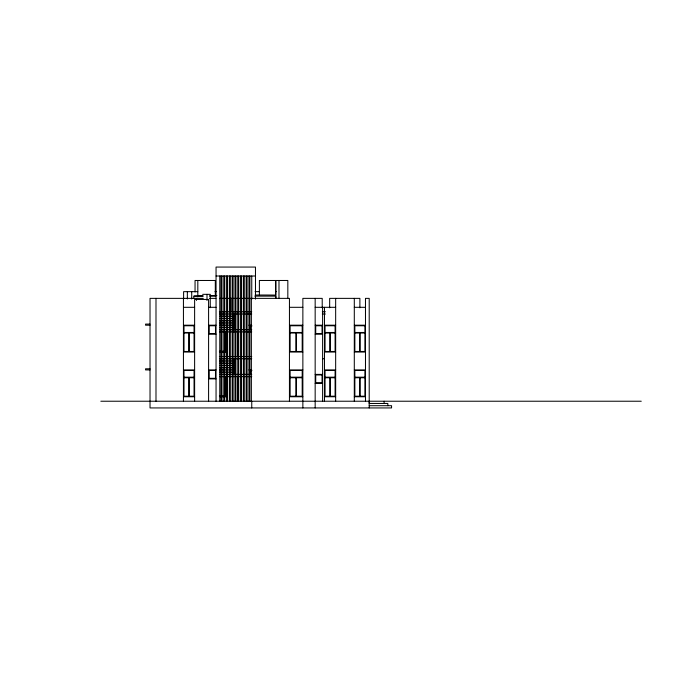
<?xml version="1.0" encoding="UTF-8"?>
<svg xmlns="http://www.w3.org/2000/svg" width="675" height="675" viewBox="0 0 675 675"><rect width="100%" height="100%" fill="white"/><g stroke="black" fill="none" stroke-linecap="round" stroke-linejoin="round"><path stroke-width="1.01" d="M216.051 276.007L255.471 276.007M197.817 291.659L183.608 291.659L183.617 298.991M214.988 291.659L216.278 291.659M255.074 291.659L259.386 291.659M275.67 291.659L276.21 291.659M202.66 294.342L210.262 294.342L210.262 307.682M203.268 296.131L193.809 296.131L193.835 298.367M209.571 296.131L215.882 296.131M254.77 296.131L275.797 296.131L275.822 298.367L275.822 280.479M203.293 298.367L150.027 298.367L150.027 407.936L391.567 407.936L391.567 405.7L369.208 405.7M209.579 298.367L215.907 298.367M220.008 298.367L289.448 298.367L289.448 401.228M183.44 307.311L194.619 307.311M208.592 307.311L216.051 307.311M289.448 307.311L302.864 307.311M315.166 307.311L335.661 307.311M354.299 307.311L365.479 307.311M219.367 311.782L251.75 311.782M322.304 311.782L325.443 311.782M219.772 314.018L251.75 314.018M322.304 314.018L325.443 314.018M219.772 316.254L233.938 316.254M219.772 318.49L233.938 318.49M219.772 320.726L233.938 320.726M219.772 322.962L233.938 322.962M150.027 324.084L145.555 324.084L145.555 325.198L150.027 325.198M183.44 325.198L194.619 325.198M208.592 325.198L216.051 325.198M219.772 325.198L233.938 325.198M248.94 325.198L251.648 325.198M289.448 325.198L302.864 325.198M315.166 325.198L322.616 325.198M324.481 325.198L335.661 325.198M354.299 325.198L365.479 325.198M249.86 325.949L251.952 325.949M219.772 327.434L233.938 327.434M219.772 329.67L251.75 329.67M219.772 331.906L251.75 331.906M183.997 332.471L194.054 332.471M290.123 332.471L302.198 332.471M325.046 332.471L335.104 332.471M354.856 332.471L364.922 332.471M183.997 333.028L194.054 333.028M290.123 333.028L302.198 333.028M325.046 333.028L335.104 333.028M354.856 333.028L364.922 333.028M208.592 334.142L216.051 334.142M315.166 334.142L322.616 334.142M219.367 351.287L225.534 351.287L225.534 332.032L225.425 351.287M183.44 352.038L194.619 352.038M219.805 352.038L226.37 352.038M289.448 352.038L302.864 352.038M324.481 352.038L335.661 352.038M354.299 352.038L365.479 352.038M219.367 356.51L251.75 356.51M219.772 358.746L251.75 358.746M322.616 358.746L324.481 358.746M219.772 360.982L233.938 360.982M219.772 363.218L233.938 363.218M219.772 365.453L233.938 365.453M219.772 367.689L233.938 367.689M150.027 368.803L145.555 368.803L145.555 369.925L150.027 369.925M183.44 369.925L194.619 369.925M208.592 369.925L216.051 369.925M219.772 369.925L233.938 369.925M248.94 369.925L251.648 369.925M289.448 369.925L302.864 369.925M324.481 369.925L335.661 369.925M354.299 369.925L365.479 369.925M249.86 370.668L251.952 370.668M219.772 372.161L233.938 372.161M219.772 374.397L251.75 374.397M315.166 374.397L322.616 374.397M219.772 376.633L251.75 376.633M183.997 377.19L194.054 377.19M290.123 377.19L302.198 377.19M325.046 377.19L335.104 377.19M354.856 377.19L364.922 377.19M183.997 377.747L194.054 377.747M290.123 377.747L302.198 377.747M325.046 377.747L335.104 377.747M354.856 377.747L364.922 377.747M208.592 378.869L216.051 378.869M315.166 383.341L322.616 383.341M219.367 396.014L225.534 396.014L225.534 376.751L225.425 396.014M183.44 396.757L194.619 396.757M219.974 396.757L226.37 396.757L226.37 375.806M289.448 396.757L302.864 396.757M324.481 396.757L335.661 396.757M354.299 396.757L365.479 396.757M100.837 401.228L641.25 401.228M369.2 401.228L369.208 403.464L387.838 403.464L387.838 405.7M384.109 401.228L384.109 403.464M369.208 407.936L369.208 298.367L365.479 298.367L365.479 401.228M360.172 333.028L360.172 351.473M360.172 377.747L360.172 396.2M359.885 307.817L359.885 298.367L329.662 298.367L329.662 307.817M359.606 333.028L359.606 351.473M359.606 377.747L359.606 396.2M354.299 298.367L354.299 401.228M335.661 298.367L335.661 401.228M330.353 333.028L330.353 351.473M330.353 377.747L330.353 396.2M329.797 333.028L329.797 351.473M329.797 377.747L329.797 396.2M324.481 307.311L324.481 401.228M322.616 307.311L322.616 401.228M322.211 307.817L322.211 298.367L302.864 298.367L302.864 407.936M315.166 298.367L315.166 407.936M296.494 333.028L296.494 351.473M296.494 377.747L296.494 396.2M295.827 333.028L295.827 351.473M295.827 377.747L295.827 396.2M287.828 298.384L287.828 280.479L259.386 280.479L259.386 295.144M278.986 280.479L278.986 298.384M275.67 280.479L275.67 295.144M255.471 299.16L255.471 267.064L216.051 267.064L216.051 401.228M251.75 276.007L251.75 299.16M251.75 401.228L251.75 407.936M251.37 298.367L251.37 401.228M250.003 325.949L250.003 329.999M250.003 370.668L250.003 374.726M249.885 276.007L249.885 401.228M248.948 276.007L248.948 401.228M247.084 276.007L247.084 401.228M246.156 276.007L246.156 401.228M244.291 276.007L244.291 401.228M243.363 276.007L243.363 401.228M241.498 276.007L241.498 401.228M240.562 276.007L240.562 401.228M238.705 276.007L238.705 401.228M237.769 276.007L237.769 401.228M237.583 331.906L237.583 356.51M237.583 376.633L237.583 401.228M235.904 276.007L235.904 401.228M234.976 276.007L234.976 401.228M233.938 314.018L233.938 330.117M233.938 358.746L233.938 374.844M233.111 276.007L233.111 401.228M232.183 276.007L232.183 401.228M230.951 298.114L230.951 311.782M230.318 276.007L230.318 401.228M229.382 276.007L229.382 401.228M227.517 276.007L227.517 401.228M226.589 276.007L226.589 401.228M226.37 331.813L226.37 356.948M226.243 331.391L226.243 352.038M226.243 376.118L226.243 396.757M224.724 276.007L224.724 401.228M223.796 276.007L223.796 401.228M221.932 276.007L221.932 401.228M220.995 276.007L220.995 401.228M219.772 276.007L219.772 401.228M215.308 296.19L215.308 280.479L195.05 280.479L195.05 292.005M208.592 401.228L208.592 299.447L194.619 299.447L194.619 401.228M206.997 294.342L206.997 300.493M197.817 280.479L197.817 296.899M196.484 298.367L196.484 300.442M191.708 291.659L191.708 299.017M189.304 333.028L189.304 351.473M189.304 377.747L189.304 396.2M188.747 333.028L188.747 351.473M188.747 377.747L188.747 396.2M187.346 291.659L187.346 298.991M183.44 298.367L183.44 401.228M155.993 298.367L155.993 401.228M194.105 296.131A48.381 0.911 -0.7 0 1 202.972 295.819M210.077 295.633A48.381 0.911 -0.7 0 1 216.861 295.481M255.234 295.026A48.381 0.911 -0.7 0 1 275.307 295.093M194.054 325.763L183.997 325.763L183.997 351.473L194.054 351.473L194.054 325.763M215.485 325.763L209.149 325.763L209.149 333.585L215.485 333.585L215.485 325.763M302.198 325.763L290.123 325.763L290.123 351.473L302.198 351.473L302.198 325.763M322.059 325.763L315.723 325.763L315.723 333.585L322.059 333.585L322.059 325.763M335.104 325.763L325.046 325.763L325.046 351.473L335.104 351.473L335.104 325.763M364.922 325.763L354.856 325.763L354.856 351.473L364.922 351.473L364.922 325.763M194.054 370.482L183.997 370.482L183.997 396.2L194.054 396.2L194.054 370.482M215.485 370.482L209.149 370.482L209.149 378.312L215.485 378.312L215.485 370.482M302.198 370.482L290.123 370.482L290.123 396.2L302.198 396.2L302.198 370.482M335.104 370.482L325.046 370.482L325.046 396.2L335.104 396.2L335.104 370.482M364.922 370.482L354.856 370.482L354.856 396.2L364.922 396.2L364.922 370.482M322.059 374.954L315.723 374.954L315.723 382.784L322.059 382.784L322.059 374.954"/></g></svg>
